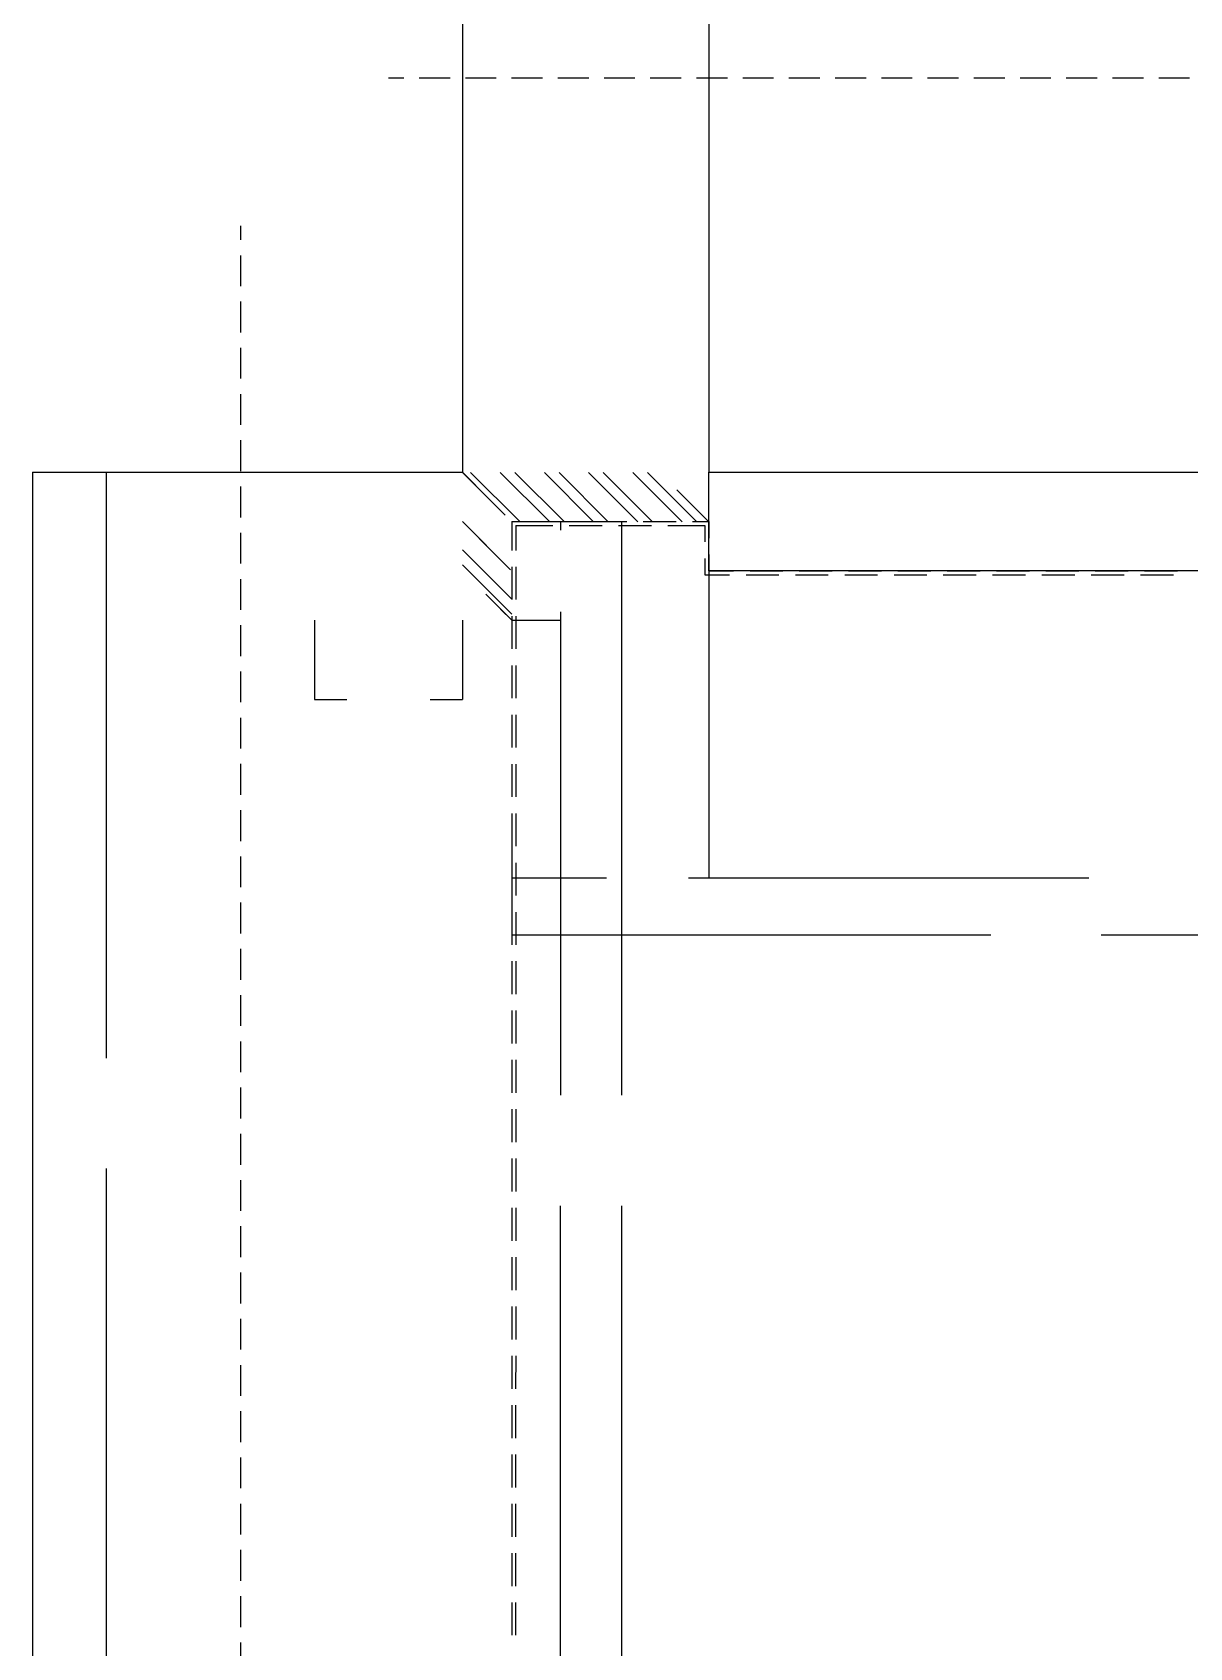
# Model space of a CAD drawing. Header units: metres. Extents: x -20.8 to 16.7, y -14.9 to 14.7.
# Drawn here: x -20.797 to -17.275, y 5.871 to 10.786 of the extents above; entities that cross this region are included whole.
import ezdxf

# ---------------------------------------------------------------- set-up
doc = ezdxf.new("R2010")
doc.units = ezdxf.units.M
doc.layers.add('CAD_PLAN_WALLS', color=8, linetype='Continuous')

msp = doc.modelspace()

# ---------------------------------------------------------------- linework, layer by layer
at = {"layer": 'CAD_PLAN_WALLS'}
for p, q in [((-19.4882, 14.698), (-19.4883, 9.4473)), ((-19.4882, 14.5437), (-19.4883, 9.4473)), ((-18.738, 14.5437), (-18.7381, 9.4473)), ((-18.738, 14.5437), (-18.7381, 9.4473)), ((-19.7133, 10.6476), (-19.6667, 10.6476)), ((-19.6198, 10.6476), (-19.5261, 10.6476)), ((-19.4792, 10.6476), (-19.3854, 10.6475)), ((-19.3385, 10.6475), (-19.2448, 10.6475)), ((-19.1979, 10.6475), (-19.1041, 10.6475)), ((-19.0572, 10.6475), (-18.9634, 10.6475)), ((-18.9166, 10.6475), (-18.8228, 10.6475)), ((-18.7759, 10.6475), (-18.6821, 10.6475)), ((-18.6352, 10.6475), (-18.5415, 10.6475)), ((-18.4946, 10.6475), (-18.4008, 10.6475)), ((-18.3539, 10.6475), (-18.2602, 10.6475)), ((-18.2133, 10.6475), (-18.1195, 10.6475)), ((-18.0726, 10.6475), (-17.9789, 10.6475)), ((-17.932, 10.6475), (-17.8382, 10.6475)), ((-17.7913, 10.6475), (-17.6975, 10.6475)), ((-17.6507, 10.6475), (-17.5569, 10.6475)), ((-17.51, 10.6475), (-17.4162, 10.6475)), ((-17.3693, 10.6475), (-17.2756, 10.6475)), ((-20.1634, 10.1975), (-20.1634, 10.154)), ((-20.1634, 10.1071), (-20.1634, 10.0134)), ((-20.1634, 9.9665), (-20.1634, 9.8727)), ((-20.1634, 9.8258), (-20.1634, 9.7321)), ((-20.1634, 9.6852), (-20.1634, 9.5914)), ((-20.1635, 9.5445), (-20.1635, 9.4508)), ((-20.7969, 9.4474), (-20.7972, -1.3925)), ((-20.797, 9.4474), (-20.3885, 9.4474)), ((-20.5721, 9.4474), (-19.4883, 9.4473)), ((-20.5721, 9.4474), (-20.5721, 7.6648)), ((-19.4883, 9.4473), (-19.448, 9.407)), ((-19.4883, 9.4471), (-19.3583, 9.3172)), ((-19.4633, 9.4471), (-19.3135, 9.2973)), ((-19.3736, 9.447), (-19.2238, 9.2971)), ((-19.3287, 9.4469), (-19.1789, 9.2971)), ((-19.239, 9.4468), (-19.0892, 9.2969)), ((-19.1942, 9.4467), (-19.0444, 9.2969)), ((-19.1045, 9.4466), (-18.9547, 9.2968)), ((-19.0596, 9.4465), (-18.9098, 9.2967)), ((-18.9699, 9.4464), (-18.8201, 9.2966)), ((-18.9251, 9.4464), (-18.7753, 9.2965)), ((-18.7381, 9.4473), (-15.9875, 9.4472)), ((-18.7381, 9.1472), (-18.7381, 9.4473)), ((-20.1635, 9.4039), (-20.1635, 9.3101)), ((-18.8354, 9.3936), (-18.7381, 9.2964)), ((-18.7905, 9.3487), (-18.7381, 9.2963)), ((-19.4883, 9.2973), (-19.3867, 9.1956)), ((-19.4883, 9.2973), (-19.3417, 9.1507)), ((-19.3383, 9.2973), (-19.3383, 9.2098)), ((-19.3383, 9.2973), (-19.2883, 9.2973)), ((-19.3383, 9.2973), (-19.1903, 9.2973)), ((-19.2383, 9.2973), (-19.1382, 9.2973)), ((-19.1903, 9.2973), (-19.1903, 9.2714)), ((-19.1718, 9.2973), (-19.0045, 9.2973)), ((-19.0882, 9.2973), (-18.9882, 9.2973)), ((-19.0045, 9.2974), (-19.0046, 7.5528)), ((-18.9382, 9.2973), (-18.8382, 9.2973)), ((-18.7882, 9.2973), (-18.7381, 9.2973)), ((-18.7381, 9.2973), (-18.7381, 9.2473)), ((-20.1635, 9.2632), (-20.1635, 9.1694)), ((-19.3263, 9.2853), (-19.2133, 9.2853)), ((-19.3263, 9.2853), (-19.3263, 9.2098)), ((-19.1632, 9.2853), (-19.0632, 9.2853)), ((-19.0132, 9.2853), (-18.9132, 9.2853)), ((-18.8632, 9.2853), (-18.7502, 9.2853)), ((-18.7502, 9.2853), (-18.7502, 9.2353)), ((-19.4883, 9.2109), (-19.3383, 9.0609)), ((-18.7382, 9.1973), (-18.7382, 9.1473)), ((-19.4883, 9.166), (-19.3383, 9.016)), ((-19.3383, 9.1598), (-19.3383, 9.0598)), ((-19.3263, 9.1598), (-19.3263, 9.0598)), ((-18.7502, 9.1853), (-18.7502, 9.1353)), ((-18.7382, 9.1473), (-18.6631, 9.1473)), ((-18.7381, 9.1473), (-18.7382, 8.2135)), ((-18.7381, 9.1473), (-18.7382, 8.2135)), ((-15.9875, 9.1472), (-18.7381, 9.1472)), ((-18.6131, 9.1473), (-18.5131, 9.1473)), ((-18.4631, 9.1473), (-18.3631, 9.1473)), ((-18.3131, 9.1473), (-18.213, 9.1472)), ((-18.163, 9.1472), (-18.063, 9.1472)), ((-18.013, 9.1472), (-17.913, 9.1472)), ((-17.863, 9.1472), (-17.7629, 9.1472)), ((-17.7129, 9.1472), (-17.6129, 9.1472)), ((-17.5629, 9.1472), (-17.4629, 9.1472)), ((-17.4129, 9.1472), (-17.3128, 9.1472)), ((-20.1635, 9.1226), (-20.1635, 9.0288)), ((-18.7502, 9.1353), (-18.6751, 9.1353)), ((-18.6251, 9.1353), (-18.5251, 9.1353)), ((-18.4751, 9.1353), (-18.3751, 9.1352)), ((-18.3251, 9.1352), (-18.225, 9.1352)), ((-18.175, 9.1352), (-18.075, 9.1352)), ((-18.025, 9.1352), (-17.925, 9.1352)), ((-17.875, 9.1352), (-17.7749, 9.1352)), ((-17.7249, 9.1352), (-17.6249, 9.1352)), ((-17.5749, 9.1352), (-17.4749, 9.1352)), ((-17.4249, 9.1352), (-17.3248, 9.1352)), ((-19.4173, 9.0762), (-19.3383, 8.9972)), ((-19.9384, 8.9973), (-19.9384, 8.7557)), ((-19.4883, 8.9972), (-19.4883, 8.7557)), ((-19.3723, 9.0313), (-19.3383, 8.9972)), ((-19.3383, 9.0097), (-19.3383, 8.9097)), ((-19.3383, 8.9972), (-19.1903, 8.9972)), ((-19.3383, 8.9972), (-19.1903, 8.9972)), ((-19.3263, 9.0097), (-19.3263, 8.9097)), ((-19.1903, 9.0231), (-19.1903, 8.9972)), ((-19.1903, 8.9973), (-19.1903, 7.5528)), ((-20.1635, 8.9819), (-20.1635, 8.8881)), ((-19.3383, 8.8597), (-19.3383, 8.7597)), ((-19.3263, 8.8597), (-19.3263, 8.7597)), ((-20.1635, 8.8412), (-20.1635, 8.7475)), ((-19.9385, 8.7558), (-19.8398, 8.7558)), ((-19.5869, 8.7558), (-19.4883, 8.7558)), ((-20.1635, 8.7006), (-20.1635, 8.6068)), ((-19.3383, 8.7097), (-19.3383, 8.6097)), ((-19.3263, 8.7097), (-19.3263, 8.6097)), ((-20.1635, 8.5599), (-20.1635, 8.4662)), ((-19.3383, 8.5596), (-19.3383, 8.4596)), ((-19.3263, 8.5596), (-19.3263, 8.4596)), ((-20.1635, 8.4193), (-20.1635, 8.3255)), ((-19.3383, 8.4096), (-19.3383, 8.3096)), ((-19.3263, 8.4096), (-19.3263, 8.3096)), ((-19.3383, 8.3221), (-19.3383, 8.0404)), ((-19.3383, 8.3221), (-19.3383, 8.2136)), ((-20.1635, 8.2786), (-20.1635, 8.1848)), ((-19.3383, 8.2596), (-19.3383, 8.1596)), ((-19.3263, 8.2596), (-19.3263, 8.1596)), ((-19.3384, 8.2136), (-19.0494, 8.2136)), ((-18.8004, 8.2136), (-18.7381, 8.2136)), ((-18.7382, 8.2136), (-17.5817, 8.2136)), ((-20.1635, 8.138), (-20.1635, 8.0442)), ((-19.3383, 8.1095), (-19.3383, 8.0095)), ((-19.3263, 8.1095), (-19.3263, 8.0095)), ((-19.3384, 8.0405), (-17.8808, 8.0404)), ((-17.5451, 8.0404), (-16.0875, 8.0404)), ((-20.1635, 7.9973), (-20.1635, 7.9035)), ((-19.3383, 7.9595), (-19.3383, 7.8595)), ((-19.3263, 7.9595), (-19.3263, 7.8595)), ((-20.1635, 7.8566), (-20.1635, 7.7629)), ((-19.3383, 7.8095), (-19.3383, 7.7095)), ((-19.3263, 7.8095), (-19.3263, 7.7095)), ((-20.1635, 7.716), (-20.1635, 7.6222)), ((-19.3383, 7.6594), (-19.3383, 7.5594)), ((-19.3263, 7.6594), (-19.3263, 7.5594)), ((-20.1635, 7.5753), (-20.1635, 7.4816)), ((-19.3383, 7.5094), (-19.3383, 7.4094)), ((-19.3263, 7.5094), (-19.3263, 7.4094)), ((-20.1635, 7.4347), (-20.1635, 7.3409)), ((-20.5721, 7.3291), (-20.5722, 5.5465)), ((-19.3383, 7.3594), (-19.3383, 7.2594)), ((-19.3263, 7.3594), (-19.3263, 7.2594)), ((-20.1635, 7.294), (-20.1635, 7.2003)), ((-19.3383, 7.2093), (-19.3383, 7.1093)), ((-19.3263, 7.2093), (-19.3263, 7.1093)), ((-19.1904, 7.2159), (-19.1904, 5.7715)), ((-19.0046, 7.2159), (-19.0046, 5.4714)), ((-20.1635, 7.1534), (-20.1635, 7.0596)), ((-19.3383, 7.0593), (-19.3383, 6.9593)), ((-19.3263, 7.0593), (-19.3263, 6.9593)), ((-20.1635, 7.0127), (-20.1635, 6.9189)), ((-19.3383, 6.9093), (-19.3383, 6.8093)), ((-19.3263, 6.9093), (-19.3263, 6.8093)), ((-20.1635, 6.8721), (-20.1635, 6.7783)), ((-19.3384, 6.7592), (-19.3384, 6.6592)), ((-19.3263, 6.7592), (-19.3264, 6.6592)), ((-20.1635, 6.7314), (-20.1635, 6.6376)), ((-20.1635, 6.5907), (-20.1635, 6.497)), ((-19.3384, 6.6092), (-19.3384, 6.5092)), ((-19.3264, 6.6092), (-19.3264, 6.5092)), ((-20.1635, 6.4501), (-20.1635, 6.3563)), ((-19.3384, 6.4592), (-19.3384, 6.3592)), ((-19.3264, 6.4592), (-19.3264, 6.3592)), ((-20.1635, 6.3094), (-20.1635, 6.2157)), ((-19.3384, 6.3092), (-19.3384, 6.2091)), ((-19.3264, 6.3092), (-19.3264, 6.2091)), ((-20.1635, 6.1688), (-20.1635, 6.075)), ((-19.3384, 6.1591), (-19.3384, 6.0591)), ((-19.3264, 6.1591), (-19.3264, 6.0591)), ((-20.1635, 6.0281), (-20.1635, 5.9343)), ((-19.3384, 6.0091), (-19.3384, 5.9091)), ((-19.3264, 6.0091), (-19.3264, 5.9091)), ((-20.1635, 5.8875), (-20.1635, 5.7937))]:
    msp.add_line(p, q, dxfattribs=at)

doc.saveas('drawing.dxf')
